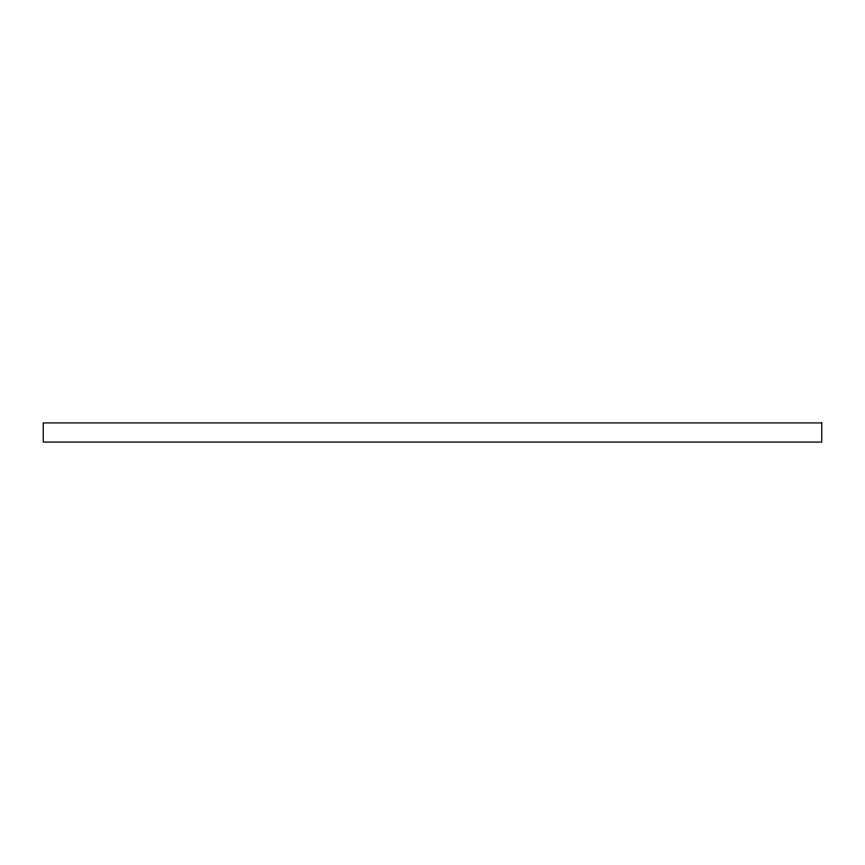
<?xml version="1.0" encoding="UTF-8"?>
<svg xmlns="http://www.w3.org/2000/svg" width="865" height="865" viewBox="0 0 865 865"><rect width="100%" height="100%" fill="white"/><g stroke="black" fill="none" stroke-linecap="round" stroke-linejoin="round"><path stroke-width="1.3" d="M821.75 422.92L43.25 422.92L43.25 442.08L821.75 442.08L821.75 422.92"/></g></svg>
